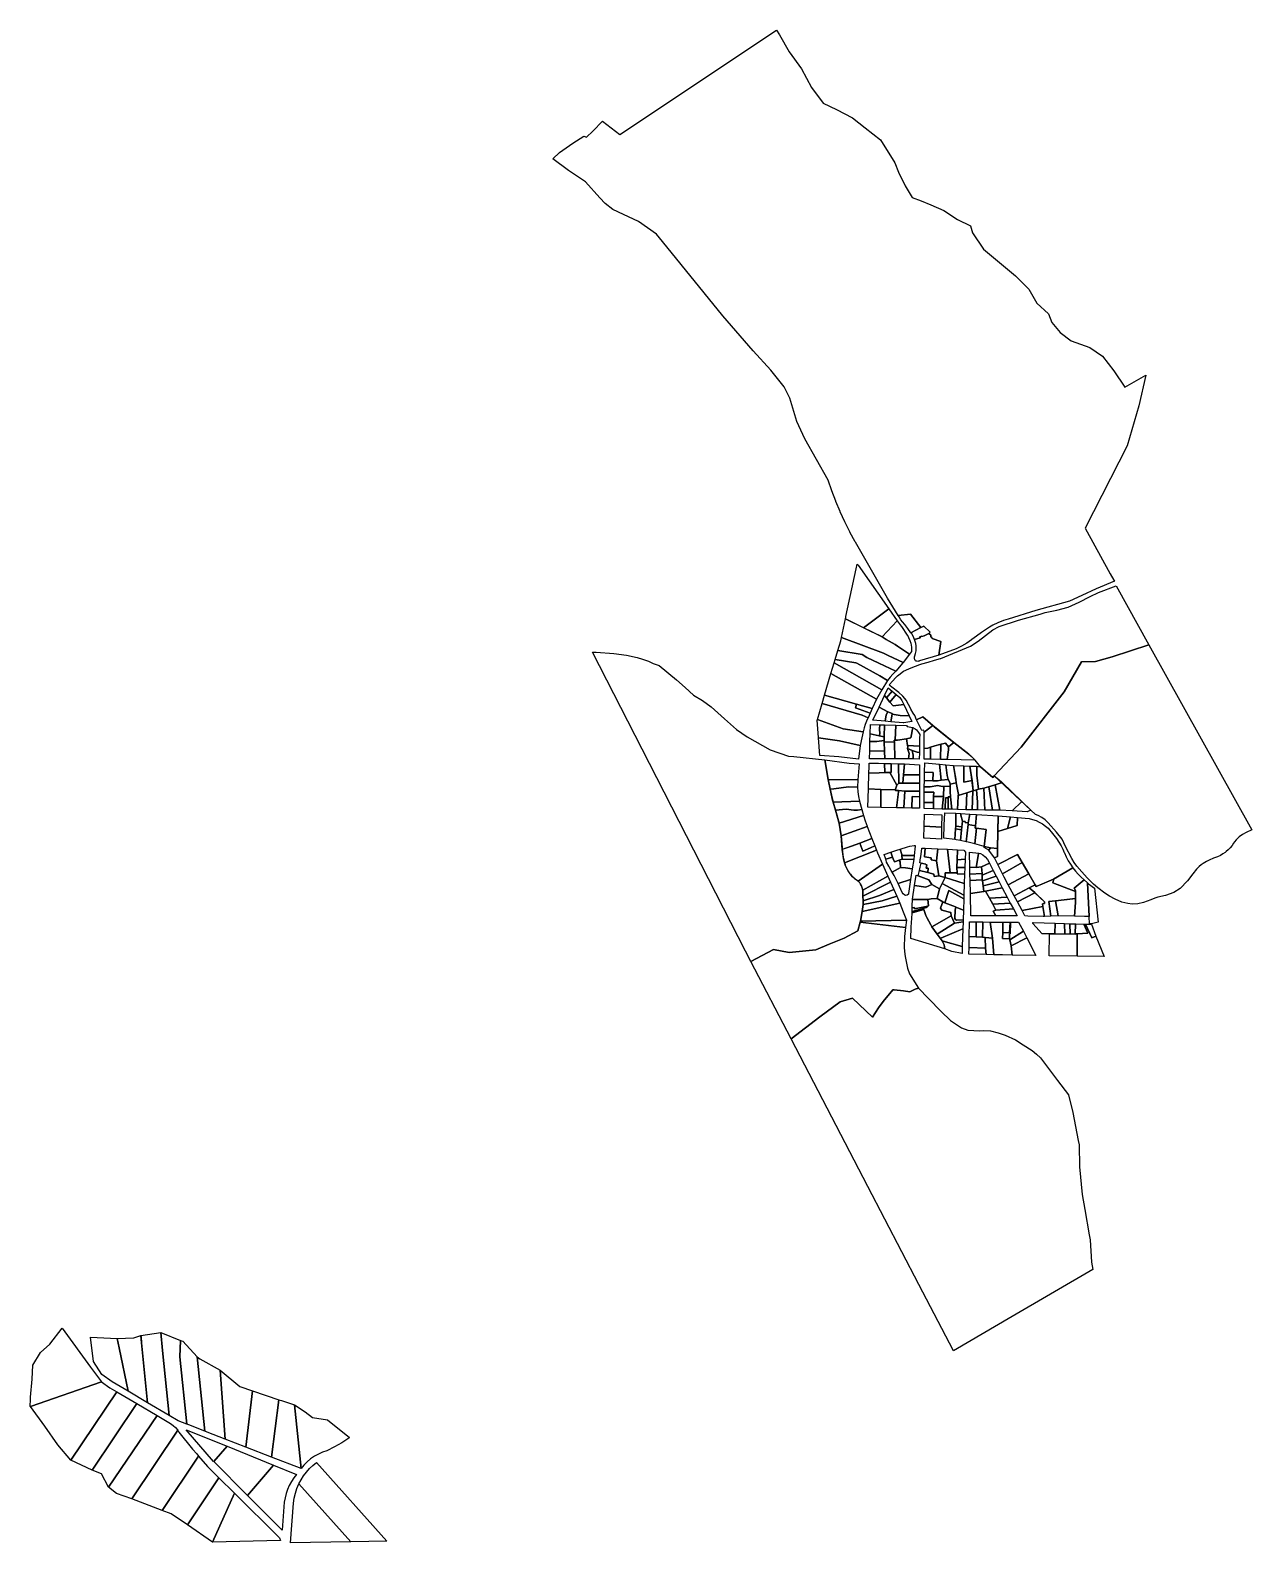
# Model space of a CAD drawing. Header units: millimetres. Extents: x 522658 to 553925, y 7796479 to 7820139.
# Drawn here: x 522658 to 524864, y 7806942 to 7809674 of the extents above; entities that cross this region are included whole.
import ezdxf

# ---------------------------------------------------------------- set-up
doc = ezdxf.new("R2010")
doc.units = ezdxf.units.MM
doc.layers.add('ZONA RESIDENCIAL 2 (ZR_2)', color=2, linetype='Continuous')

msp = doc.modelspace()

# ---------------------------------------------------------------- linework, layer by layer
at = {"layer": 'ZONA RESIDENCIAL 2 (ZR_2)'}
for points in [[(524165.9, 7809497.7), (524193.7, 7809476.2), (524219.1, 7809434.2), (524226.3, 7809417.5), (524238.2, 7809392.9), (524250.9, 7809371.5), (524266.7, 7809365.9), (524284.2, 7809358.8), (524308, 7809348.4), (524332.6, 7809331.8), (524356, 7809320.7), (524359.6, 7809308), (524379.5, 7809278.6), (524437, 7809230.2), (524461.2, 7809206.4), (524475.5, 7809181), (524496.9, 7809161.5), (524502.9, 7809146), (524517.6, 7809127.8), (524537.8, 7809112.7), (524571.5, 7809100.8), (524594.6, 7809085.3), (524614.8, 7809058.7), (524634.6, 7809029.3), (524672.3, 7809050.8), (524660, 7808995.6), (524638.6, 7808923.4), (524562.9, 7808774.6), (524608.4, 7808692.3), (524614.8, 7808680.7), (524615.9, 7808678.7), (524582.7, 7808665.2), (524556.8, 7808652.6), (524534.6, 7808642.8), (524474.2, 7808625.7), (524424, 7808610.2), (524415.7, 7808607.6), (524405.3, 7808603.3), (524396.6, 7808599), (524390.4, 7808595.6), (524375.6, 7808586), (524367.1, 7808579.3), (524367.1, 7808579.3), (524358.5, 7808573.1), (524358.1, 7808572.8), (524349.2, 7808567), (524349.1, 7808567), (524339.8, 7808561.6), (524330.2, 7808556.6), (524299, 7808544.8), (524298.8, 7808544.8), (524302.6, 7808569.7), (524286.9, 7808575.5), (524286.2, 7808577.1), (524284.5, 7808578.2), (524284.1, 7808581.3), (524280.8, 7808584.1), (524283.3, 7808586.8), (524271.7, 7808597.5), (524266.6, 7808594.9), (524247.9, 7808619.4), (524225.3, 7808617), (524206.3, 7808648.1), (524158, 7808732.2), (524148.1, 7808749.2), (524147.8, 7808749.8), (524138.2, 7808767.5), (524138.1, 7808767.7), (524129.1, 7808785.7), (524129, 7808785.9), (524120.7, 7808804.1), (524120.5, 7808804.4), (524112.8, 7808822.8), (524112.7, 7808823.2), (524105.6, 7808841.8), (524105.5, 7808842.1), (524098.9, 7808861.2), (524057.2, 7808936), (524042.6, 7808967.4), (524029.6, 7809009.2), (524019.5, 7809029.5), (523995.5, 7809059.7), (523963.7, 7809094.9), (523909, 7809158.1), (523800, 7809292.5), (523788.8, 7809305.5), (523756.8, 7809328.5), (523729.8, 7809341.2), (523710.2, 7809350.2), (523696.2, 7809361.1), (523687, 7809371), (523660.8, 7809399.8), (523630.1, 7809420.6), (523602, 7809441.8), (523614.2, 7809453.3), (523638, 7809470.2), (523657.9, 7809482.5), (523662.8, 7809480.5), (523674.4, 7809491.4), (523691.6, 7809509.9), (523723, 7809485.8), (524005.6, 7809673.9), (524011.2, 7809665.9), (524028.6, 7809635), (524050.8, 7809604), (524069.1, 7809570.7), (524089.7, 7809542.1), (524114.3, 7809531), (524142.9, 7809515.9), (524165.9, 7809497.7)], [(524208.6, 7808628.6), (524163.1, 7808594.5), (524130.2, 7808610.5), (524130.9, 7808614), (524131.1, 7808615.1), (524149.6, 7808700.8), (524151.5, 7808709.5), (524152.9, 7808707.5), (524208.6, 7808628.6)], [(524524.9, 7808479), (524447.2, 7808378.8), (524398.7, 7808327.4), (524396.5, 7808324.4), (524374.1, 7808343.6), (524364.2, 7808355.5), (524353, 7808366), (524326, 7808387.4), (524287.9, 7808417.8), (524269.9, 7808433.7), (524258.3, 7808428.3), (524255.2, 7808435.9), (524252.7, 7808440.4), (524248.5, 7808447.8), (524246.9, 7808450.8), (524241.2, 7808461.4), (524240.2, 7808463.1), (524233.8, 7808470.9), (524233.1, 7808471.8), (524226.6, 7808477.6), (524214, 7808487.4), (524210.8, 7808489.8), (524209.4, 7808491.7), (524216, 7808499), (524220.8, 7808504.1), (524224.4, 7808507.5), (524226.9, 7808509.7), (524234.9, 7808515.9), (524244.7, 7808520.5), (524246.1, 7808521.1), (524256.7, 7808525.2), (524264.3, 7808528.2), (524268, 7808529.2), (524279.6, 7808532.5), (524291.1, 7808535.8), (524301.7, 7808538.8), (524302.6, 7808539.2), (524356.1, 7808561.1), (524369.9, 7808570.3), (524396.2, 7808591), (524407.8, 7808597), (524442.4, 7808608.3), (524482, 7808619.4), (524490.6, 7808622), (524511.9, 7808626.4), (524532.4, 7808631.6), (524552.1, 7808640.6), (524572.1, 7808651.3), (524586.8, 7808658.4), (524618.7, 7808670.5), (524678.1, 7808563.7), (524611.5, 7808542.2), (524581.4, 7808533.9), (524556.3, 7808533), (524524.9, 7808479)], [(524196.7, 7808578.1), (524203.9, 7808573.7), (524219.8, 7808564.2), (524224.5, 7808561.4), (524246, 7808547.2), (524234.3, 7808531.7), (524207.4, 7808544.3), (524199.2, 7808548.5), (524122.9, 7808577.1), (524130.2, 7808610.5), (524196.7, 7808578.1)], [(524163.1, 7808594.5), (524208.6, 7808628.6), (524223.7, 7808607.2), (524196.7, 7808578.1), (524163.1, 7808594.5)], [(524246, 7808547.2), (524224.5, 7808561.4), (524219.8, 7808564.2), (524203.9, 7808573.7), (524196.7, 7808578.1), (524223.7, 7808607.2), (524230.8, 7808597.3), (524231.2, 7808596.8), (524241.7, 7808581.1), (524243.3, 7808578.7), (524244.2, 7808576.8), (524246.5, 7808571.8), (524248, 7808566.6), (524249.3, 7808559.5), (524249.5, 7808554.2), (524249.6, 7808552), (524246, 7808547.2)], [(524266.6, 7808594.9), (524248.5, 7808585.3), (524242.9, 7808593), (524237.7, 7808600.2), (524233.5, 7808605.2), (524230.2, 7808609.1), (524227, 7808614.3), (524225.3, 7808617), (524247.9, 7808619.4), (524266.6, 7808594.9)], [(524234.1, 7808531.3), (524220.9, 7808516), (524190.6, 7808530.5), (524168.7, 7808541.1), (524160.7, 7808546.2), (524116.5, 7808553.7), (524121.7, 7808571.2), (524122.9, 7808577.1), (524199.2, 7808548.5), (524207.4, 7808544.3), (524234.3, 7808531.7), (524234.1, 7808531.3)], [(524280.8, 7808584.1), (524272.1, 7808580), (524268.2, 7808578.7), (524267.9, 7808579.5), (524264.8, 7808578.5), (524265.4, 7808576.7), (524255, 7808573.2), (524253.9, 7808576.5), (524250.4, 7808582.8), (524248.5, 7808585.3), (524266.6, 7808594.9), (524271.7, 7808597.5), (524283.3, 7808586.8), (524280.8, 7808584.1)], [(524255, 7808573.2), (524265.4, 7808576.7), (524264.8, 7808578.5), (524267.9, 7808579.5), (524268.2, 7808578.7), (524272.1, 7808580), (524280.8, 7808584.1), (524284.1, 7808581.3), (524284.5, 7808578.2), (524286.2, 7808577.1), (524286.9, 7808575.5), (524302.6, 7808569.7), (524298.8, 7808544.8), (524264.2, 7808535.1), (524263.1, 7808534.5), (524261.9, 7808534.1), (524260.7, 7808533.9), (524259.4, 7808534), (524258.2, 7808534.2), (524257, 7808534.7), (524255.9, 7808535.3), (524255.2, 7808537), (524254.8, 7808538.7), (524254.8, 7808540.5), (524255, 7808542.3), (524255.6, 7808544.1), (524257, 7808548.3), (524257.8, 7808552.8), (524258.2, 7808557.2), (524258, 7808561.7), (524257.4, 7808566.2), (524255, 7808573.2)], [(524157, 7808063), (524152.5, 7808047.3), (524128.2, 7808034.2), (524101.1, 7808023), (524077, 7808012.8), (524028.7, 7808008.2), (524000.1, 7808013.5), (523959.4, 7807992), (523950, 7808010.2), (523763, 7808375.1), (523673.8, 7808550.4), (523680, 7808550.7), (523711.8, 7808548.2), (523734.9, 7808545.1), (523754, 7808540.9), (523763.9, 7808537.6), (523774.5, 7808534), (523782.9, 7808530), (523793.9, 7808526.4), (523825, 7808500.4), (523840.6, 7808486.9), (523856.1, 7808472.9), (523872, 7808463.1), (523887.7, 7808451.6), (523911.7, 7808430.3), (523933.7, 7808410.8), (523952.8, 7808397.4), (523994.5, 7808374.3), (524027.3, 7808362.8), (524036.8, 7808362.3), (524092.8, 7808356), (524099.3, 7808320.8), (524102.6, 7808303.1), (524105, 7808292.5), (524107.8, 7808279.8), (524112, 7808265.1), (524118.6, 7808241.4), (524122.6, 7808218.9), (524124.2, 7808197.7), (524124.4, 7808194.3), (524124.7, 7808190.9), (524124.9, 7808188.8), (524125.3, 7808186.3), (524125.7, 7808183.4), (524126, 7808181.7), (524126.3, 7808179.9), (524126.7, 7808177.9), (524127.2, 7808176), (524127.5, 7808174.7), (524127.8, 7808173.5), (524128.2, 7808171.7), (524128.5, 7808170.6), (524128.8, 7808169.8), (524129.6, 7808167.2), (524130, 7808165.8), (524130.4, 7808164.6), (524131.5, 7808162.1), (524132.5, 7808159.8), (524133.1, 7808158.7), (524133.9, 7808157.2), (524135.1, 7808155.2), (524136, 7808153.8), (524137.2, 7808152.1), (524138.2, 7808150.7), (524139.1, 7808149.5), (524140.6, 7808147.7), (524141.4, 7808146.8), (524142.4, 7808145.7), (524143.7, 7808144.4), (524144.5, 7808143.6), (524145.7, 7808142.4), (524146.8, 7808141.5), (524148.1, 7808140.4), (524149.5, 7808139.3), (524150.8, 7808138.4), (524151.9, 7808137.6), (524153.3, 7808136.7), (524153.9, 7808136.3), (524154.6, 7808135.5), (524155.5, 7808134.5), (524156.3, 7808133.4), (524157.3, 7808132.1), (524157.9, 7808131.1), (524158.8, 7808129.5), (524159.5, 7808127.9), (524160, 7808126.5), (524160.7, 7808124.4), (524161.1, 7808122.6), (524161.4, 7808120.8), (524161.8, 7808109.6), (524162.1, 7808101.1), (524162.3, 7808094.7), (524160.3, 7808082.1), (524157.5, 7808064.9), (524157, 7808063)], [(524220.9, 7808516), (524215.6, 7808510.7), (524210.7, 7808505.1), (524206, 7808499.3), (524192.4, 7808507.5), (524151, 7808530.9), (524149.2, 7808531.5), (524111.6, 7808537.1), (524111.6, 7808537.2), (524116.5, 7808553.7), (524160.7, 7808546.2), (524168.7, 7808541.1), (524190.6, 7808530.5), (524220.9, 7808516)], [(524398.7, 7808327.4), (524447.2, 7808378.8), (524524.9, 7808479), (524556.3, 7808533), (524581.4, 7808533.9), (524611.5, 7808542.2), (524678.1, 7808563.7), (524863.8, 7808229.7), (524853.8, 7808225), (524847.1, 7808221.2), (524841.2, 7808217.1), (524835.6, 7808211.6), (524832.9, 7808208.2), (524830.9, 7808205.3), (524828.7, 7808201.3), (524825.1, 7808197.1), (524821.3, 7808193.4), (524817.8, 7808190.5), (524815.8, 7808188.9), (524811.7, 7808186), (524807.4, 7808183.5), (524802.2, 7808181.1), (524795, 7808178.2), (524786.8, 7808174.6), (524781.9, 7808172.3), (524775.9, 7808168.7), (524772.6, 7808166.3), (524768.7, 7808163.3), (524764.2, 7808158.8), (524757.3, 7808150.3), (524747.6, 7808137.2), (524734.6, 7808123.6), (524722.9, 7808116.5), (524708.1, 7808111.1), (524694.3, 7808107.9), (524688.6, 7808106.2), (524681.4, 7808103.2), (524668.6, 7808098.3), (524658.3, 7808096), (524648.1, 7808095.5), (524639.9, 7808096.6), (524629, 7808099.2), (524616.9, 7808104.1), (524606.9, 7808109.6), (524598.7, 7808115), (524585.8, 7808125), (524578.2, 7808131.5), (524566.7, 7808142.7), (524556.8, 7808153.8), (524548, 7808164.1), (524543.2, 7808170.8), (524538.7, 7808178), (524527.8, 7808199.3), (524521.4, 7808212.5), (524511.5, 7808225.2), (524496.1, 7808242.4), (524490.9, 7808247.5), (524484.9, 7808251.8), (524478.2, 7808255.2), (524473.3, 7808257.1), (524465.1, 7808265), (524398.7, 7808327.4)], [(524159.8, 7808503.2), (524196.1, 7808482.2), (524188.6, 7808470), (524186.5, 7808465.4), (524104.1, 7808511.7), (524109.9, 7808531.2), (524159.8, 7808503.2)], [(524206, 7808499.3), (524196.1, 7808482.2), (524159.8, 7808503.2), (524109.9, 7808531.2), (524111.6, 7808537.1), (524149.2, 7808531.5), (524151, 7808530.9), (524192.4, 7808507.5), (524206, 7808499.3)], [(524178.7, 7808448.5), (524150.3, 7808456.5), (524092.6, 7808472.9), (524104.1, 7808511.7), (524186.5, 7808465.4), (524178.7, 7808448.5)], [(524171.2, 7808432.1), (524160.7, 7808436.9), (524088.2, 7808457.8), (524092.6, 7808472.9), (524150.3, 7808456.5), (524148.2, 7808450.2), (524175, 7808440.4), (524171.2, 7808432.1)], [(524245, 7808435.8), (524229.2, 7808436.4), (524214.3, 7808438.8), (524214.5, 7808439.8), (524207, 7808442.8), (524190.9, 7808451.4), (524201, 7808472.5), (524204.5, 7808468.2), (524210.6, 7808460.5), (524216.4, 7808453.3), (524235.5, 7808456.2), (524245, 7808435.8)], [(524214.8, 7808480), (524204.5, 7808468.2), (524201, 7808472.5), (524207.4, 7808486.2), (524214.8, 7808480)], [(524204.5, 7808468.2), (524214.8, 7808480), (524221.7, 7808474.2), (524210.6, 7808460.5), (524204.5, 7808468.2)], [(524210.6, 7808460.5), (524221.7, 7808474.2), (524228.2, 7808468.7), (524232.2, 7808463.2), (524235.5, 7808456.2), (524216.4, 7808453.3), (524210.6, 7808460.5)], [(524162.3, 7808406.5), (524126.3, 7808412.3), (524079.7, 7808428.9), (524088.2, 7808457.8), (524160.7, 7808436.9), (524171.2, 7808432.1), (524170.9, 7808431.5), (524168.1, 7808425.7), (524165.9, 7808419.7), (524164.2, 7808413.6), (524162.3, 7808406.5)], [(524175, 7808440.4), (524148.2, 7808450.2), (524150.3, 7808456.5), (524178.7, 7808448.5), (524175, 7808440.4)], [(524207, 7808442.8), (524203.6, 7808437.4), (524201.8, 7808425.6), (524179.5, 7808427.4), (524190.9, 7808451.4), (524207, 7808442.8)], [(524214.3, 7808438.8), (524212.3, 7808424.8), (524201.8, 7808425.6), (524203.6, 7808437.4), (524207, 7808442.8), (524214.5, 7808439.8), (524214.3, 7808438.8)], [(524156.5, 7808381.9), (524119.5, 7808390.3), (524081.6, 7808395.9), (524081.6, 7808396.1), (524081.6, 7808396.3), (524079.3, 7808427.8), (524079.7, 7808428.9), (524126.3, 7808412.3), (524162.3, 7808406.5), (524159.7, 7808395.8), (524156.5, 7808381.9)], [(524192.2, 7808419.4), (524191.8, 7808412), (524192.1, 7808403.3), (524191.4, 7808399.3), (524174.9, 7808402.9), (524175.4, 7808419.9), (524192.2, 7808419.4)], [(524191.4, 7808399.3), (524192.1, 7808403.3), (524191.8, 7808412), (524192.2, 7808419.4), (524200.8, 7808419.1), (524200.4, 7808397.4), (524191.4, 7808399.3)], [(524218.5, 7808388.1), (524200.4, 7808388.4), (524200.3, 7808390.9), (524200.3, 7808391), (524200.4, 7808397.4), (524200.8, 7808419.1), (524221.1, 7808418.5), (524219.7, 7808391.4), (524218.4, 7808391.3), (524218.5, 7808388.1)], [(524212.3, 7808424.8), (524214.3, 7808438.8), (524229.2, 7808436.4), (524245, 7808435.8), (524249.8, 7808425.5), (524235.6, 7808423), (524235.1, 7808423.1), (524234.6, 7808423.1), (524212.3, 7808424.8)], [(524251.8, 7808414.5), (524248.5, 7808395.6), (524240.6, 7808394.2), (524224.2, 7808391.7), (524219.7, 7808391.4), (524221.1, 7808418.5), (524240.5, 7808418), (524241.6, 7808416.5), (524251.8, 7808414.5)], [(524264.2, 7808395), (524263.9, 7808380.9), (524242.4, 7808381.8), (524240.6, 7808394.2), (524248.5, 7808395.6), (524251.8, 7808414.5), (524255.8, 7808412.2), (524258.3, 7808410.3), (524262.4, 7808405.5), (524264.3, 7808402), (524264.2, 7808395)], [(524287.9, 7808417.8), (524272.5, 7808406.3), (524272.5, 7808407.4), (524271.7, 7808409.8), (524268.3, 7808409), (524258.3, 7808428.3), (524269.9, 7808433.7), (524287.9, 7808417.8)], [(524326, 7808387.4), (524316.5, 7808379.8), (524311.1, 7808386), (524300.7, 7808383.8), (524291.4, 7808381.2), (524283.8, 7808378.7), (524279, 7808377.2), (524272.3, 7808376.5), (524272.5, 7808406.3), (524287.9, 7808417.8), (524290.2, 7808415.8), (524326, 7808387.4)], [(524156.5, 7808381.9), (524153.8, 7808357.5), (524118.5, 7808361.5), (524083.9, 7808363.7), (524081.6, 7808395.9), (524119.5, 7808390.3), (524156.5, 7808381.9)], [(524200.4, 7808388.4), (524200.9, 7808371.9), (524174, 7808372.5), (524174.5, 7808389), (524186.9, 7808389.2), (524200.3, 7808390.9), (524200.4, 7808388.4)], [(524191.4, 7808399.3), (524200.4, 7808397.4), (524200.3, 7808391), (524200.3, 7808390.9), (524186.9, 7808389.2), (524174.5, 7808389), (524174.9, 7808402.9), (524191.4, 7808399.3)], [(524218.5, 7808388.1), (524219.2, 7808357.7), (524201.5, 7808357.8), (524201.3, 7808357.8), (524200.9, 7808371.9), (524200.4, 7808388.4), (524218.5, 7808388.1)], [(524244.3, 7808357.6), (524219.2, 7808357.7), (524218.5, 7808388.1), (524218.4, 7808391.3), (524219.7, 7808391.4), (524224.2, 7808391.7), (524240.6, 7808394.2), (524242.4, 7808381.8), (524242.9, 7808379.3), (524242.2, 7808376.8), (524245.3, 7808367.7), (524244.3, 7808357.6)], [(524302.1, 7808356.9), (524302.6, 7808384.2), (524311.1, 7808386), (524316.5, 7808379.8), (524316, 7808374.3), (524313.6, 7808356.6), (524302.1, 7808356.9)], [(524316.5, 7808379.8), (524326, 7808387.4), (524356.1, 7808363.6), (524364.2, 7808355.5), (524313.6, 7808356.6), (524316, 7808374.3), (524316.5, 7808379.8)], [(524200.9, 7808371.9), (524201.3, 7808357.8), (524173.6, 7808357.6), (524174, 7808372.5), (524200.9, 7808371.9)], [(524263.7, 7808369.5), (524259.5, 7808369.6), (524250.7, 7808373.2), (524242.2, 7808376.6), (524242.2, 7808376.8), (524242.9, 7808379.3), (524242.4, 7808381.8), (524263.9, 7808380.9), (524263.7, 7808369.5)], [(524250.7, 7808373.2), (524252.5, 7808364.7), (524252.6, 7808357.6), (524244.3, 7808357.6), (524245.3, 7808367.7), (524242.2, 7808376.6), (524250.7, 7808373.2)], [(524252.6, 7808357.6), (524252.5, 7808364.7), (524250.7, 7808373.2), (524259.5, 7808369.6), (524263.7, 7808369.5), (524263.5, 7808357.5), (524252.6, 7808357.6)], [(524283.9, 7808357.3), (524272.2, 7808357.5), (524272.3, 7808376.5), (524279, 7808377.2), (524283.8, 7808378.7), (524283.9, 7808357.3)], [(524302.1, 7808356.9), (524283.9, 7808357.3), (524283.8, 7808378.7), (524291.4, 7808381.2), (524300.7, 7808383.8), (524302.6, 7808384.2), (524302.1, 7808356.9)], [(524092.8, 7808356), (524136.8, 7808350.2), (524154.8, 7808349.1), (524152.7, 7808320.2), (524099.3, 7808320.8), (524092.8, 7808356)], [(524220.2, 7808301.2), (524220, 7808301.7), (524194.1, 7808302.6), (524171.7, 7808303.4), (524172.7, 7808331.9), (524191.2, 7808332.7), (524201.6, 7808333), (524210.4, 7808333.2), (524223, 7808310.5), (524220.2, 7808301.2)], [(524191.2, 7808332.7), (524172.7, 7808331.9), (524173.1, 7808343.6), (524173.3, 7808350.1), (524190.2, 7808349.8), (524200.6, 7808349.7), (524201.6, 7808333), (524191.2, 7808332.7)], [(524212.6, 7808349.3), (524212.6, 7808333.3), (524210.4, 7808333.2), (524201.6, 7808333), (524200.6, 7808349.7), (524212.6, 7808349.3)], [(524225.8, 7808348.8), (524226.5, 7808313.8), (524223, 7808310.5), (524210.4, 7808333.2), (524212.6, 7808333.3), (524212.6, 7808349.3), (524225.5, 7808348.8), (524225.8, 7808348.8)], [(524236.6, 7808348.7), (524235, 7808329.2), (524233.7, 7808313.8), (524226.5, 7808313.8), (524225.8, 7808348.8), (524236.6, 7808348.7)], [(524263.7, 7808329.1), (524248, 7808328.7), (524246.2, 7808328.7), (524235, 7808329.2), (524236.6, 7808348.7), (524236.7, 7808348.7), (524263.7, 7808347.3), (524263.7, 7808329.1)], [(524288.3, 7808333.3), (524288.1, 7808318.4), (524272.8, 7808319), (524273, 7808333.5), (524288.3, 7808333.3)], [(524288.3, 7808333.3), (524273, 7808333.5), (524273.3, 7808350.6), (524300.1, 7808348), (524302.8, 7808319.1), (524296.7, 7808318.1), (524288.1, 7808318.4), (524288.3, 7808333.3)], [(524302.8, 7808319.1), (524300.1, 7808348), (524311.2, 7808347), (524313.7, 7808327.7), (524315.9, 7808320.4), (524302.8, 7808319.1)], [(524330.4, 7808314.4), (524319, 7808312.2), (524318.9, 7808315.2), (524315.9, 7808320.4), (524313.7, 7808327.7), (524311.2, 7808347), (524325.4, 7808345.6), (524328.3, 7808327.8), (524328.7, 7808325.5), (524330.4, 7808314.4)], [(524344.1, 7808345.2), (524343.7, 7808315.9), (524358.8, 7808318.5), (524361.1, 7808300.6), (524361.2, 7808300.2), (524360.2, 7808299.9), (524349.1, 7808296.4), (524333.8, 7808291.7), (524334.2, 7808293.2), (524331.3, 7808308.5), (524328.3, 7808327.8), (524325.4, 7808345.6), (524325.5, 7808345.6), (524344.1, 7808345.2)], [(524358.8, 7808318.5), (524343.7, 7808315.9), (524344.1, 7808345.2), (524355, 7808344.9), (524357.5, 7808329), (524358.8, 7808318.5)], [(524366.6, 7808301.9), (524361.2, 7808300.2), (524361.1, 7808300.6), (524357.5, 7808329), (524355, 7808344.9), (524366.9, 7808344.7), (524367.5, 7808342.3), (524367.4, 7808328.6), (524370.5, 7808302.8), (524366.6, 7808301.9)], [(524374.1, 7808343.6), (524396.5, 7808324.4), (524398.7, 7808327.4), (524406.9, 7808320.8), (524412.9, 7808315), (524400.3, 7808310.9), (524388.3, 7808307.1), (524380, 7808305.1), (524370.5, 7808302.8), (524367.4, 7808328.6), (524367.5, 7808342.3), (524366.9, 7808344.7), (524374.1, 7808343.6)], [(524099.3, 7808320.8), (524152.7, 7808320.2), (524151.7, 7808306.5), (524136, 7808307.2), (524109.2, 7808303.9), (524102.6, 7808303.1), (524099.3, 7808320.8)], [(524107.5, 7808280.9), (524107.5, 7808280.9), (524102.6, 7808303.1), (524109.2, 7808303.9), (524136, 7808307.2), (524151.7, 7808306.5), (524152.7, 7808298.1), (524154, 7808289.8), (524155.7, 7808281.5), (524107.8, 7808279.8), (524107.6, 7808280.7), (524107.5, 7808280.9)], [(524194.1, 7808302.6), (524194.1, 7808270.2), (524170.5, 7808270.8), (524171.7, 7808303.4), (524194.1, 7808302.6)], [(524225.9, 7808300.5), (524220.3, 7808300.4), (524220.2, 7808301.2), (524223, 7808310.5), (524226.5, 7808313.8), (524233.7, 7808313.8), (524263.7, 7808314.1), (524263.7, 7808299.3), (524237.6, 7808299.6), (524225.9, 7808300.5)], [(524263.7, 7808329.1), (524263.7, 7808314.1), (524233.7, 7808313.8), (524235, 7808329.2), (524246.2, 7808328.7), (524248, 7808328.7), (524263.7, 7808329.1)], [(524296.8, 7808309.4), (524304.6, 7808308.1), (524308.1, 7808308.2), (524307.3, 7808290), (524289.4, 7808289.6), (524289.5, 7808297.4), (524272.4, 7808297.7), (524272.6, 7808306.8), (524272.6, 7808307.1), (524283.4, 7808307.4), (524296.8, 7808309.4)], [(524288.1, 7808318.4), (524296.7, 7808318.1), (524302.8, 7808319.1), (524315.9, 7808320.4), (524318.9, 7808315.2), (524319, 7808308.7), (524304.6, 7808308.1), (524296.8, 7808309.4), (524283.4, 7808307.4), (524272.6, 7808307.1), (524272.8, 7808319), (524288.1, 7808318.4)], [(524307.3, 7808290), (524308.1, 7808308.2), (524319, 7808308.7), (524319, 7808308.3), (524319.1, 7808306.3), (524319.3, 7808298.8), (524320.1, 7808289.2), (524315.8, 7808289), (524315.8, 7808287.5), (524310.7, 7808287.4), (524310, 7808267), (524304.9, 7808267.2), (524307.3, 7808290)], [(524334.2, 7808293.2), (524333.5, 7808290.4), (524332.8, 7808266.4), (524322.2, 7808266.7), (524320.1, 7808289.3), (524319.3, 7808298.8), (524319, 7808312.2), (524330.4, 7808314.4), (524331.3, 7808308.5), (524334.2, 7808293.2)], [(524381.7, 7808265.2), (524368.4, 7808265.5), (524368.7, 7808279.7), (524366.6, 7808301.9), (524370.5, 7808302.8), (524379.8, 7808305), (524381.7, 7808265.2)], [(524396, 7808264.9), (524381.7, 7808265.2), (524379.8, 7808305), (524380, 7808305.1), (524388.3, 7808307.1), (524388.8, 7808307.2), (524396, 7808264.9)], [(524396, 7808264.9), (524388.8, 7808307.2), (524400.3, 7808310.9), (524409.2, 7808265.4), (524396.4, 7808264.9), (524396, 7808264.9)], [(524448.8, 7808280.6), (524431.2, 7808264), (524409.2, 7808265.4), (524400.3, 7808310.9), (524412.9, 7808315), (524448.8, 7808280.6)], [(524112, 7808265.1), (524107.8, 7808279.8), (524155.7, 7808281.5), (524159.7, 7808266.1), (524151.8, 7808265.4), (524145.2, 7808265.4), (524131.6, 7808267), (524112, 7808265.1)], [(524220.2, 7808301.2), (524220.3, 7808300.4), (524225.9, 7808300.5), (524225.8, 7808298.3), (524222.3, 7808269.5), (524194.1, 7808270.2), (524194.1, 7808302.6), (524220, 7808301.7), (524220.2, 7808301.2)], [(524237.6, 7808299.6), (524235.9, 7808269.2), (524222.3, 7808269.5), (524225.8, 7808298.3), (524225.9, 7808300.5), (524237.6, 7808299.6)], [(524263.7, 7808289.3), (524250.5, 7808289.8), (524249.8, 7808268.8), (524235.9, 7808269.2), (524237.6, 7808299.6), (524263.7, 7808299.3), (524263.7, 7808289.3)], [(524263.7, 7808289.3), (524263.7, 7808268.5), (524249.8, 7808268.8), (524250.5, 7808289.8), (524263.7, 7808289.3)], [(524289.2, 7808279), (524272.3, 7808279.2), (524272.4, 7808297.7), (524289.5, 7808297.4), (524289.4, 7808289.6), (524289.2, 7808279)], [(524289, 7808267.8), (524272.3, 7808268.3), (524272.3, 7808279.2), (524289.2, 7808279), (524289, 7808267.8)], [(524304.9, 7808267.2), (524289, 7808267.8), (524289.2, 7808279), (524289.4, 7808289.6), (524307.3, 7808290), (524304.9, 7808267.2)], [(524315.4, 7808266.8), (524310, 7808267), (524310.7, 7808287.4), (524315.8, 7808287.5), (524315.4, 7808266.8)], [(524315.4, 7808266.8), (524315.8, 7808287.5), (524315.8, 7808289), (524320.1, 7808289.2), (524322.2, 7808266.7), (524315.4, 7808266.8)], [(524333.8, 7808291.7), (524349.1, 7808296.4), (524347.9, 7808266), (524347.8, 7808266), (524332.8, 7808266.4), (524333.5, 7808290.4), (524333.7, 7808291.5), (524333.8, 7808291.7)], [(524349.1, 7808296.4), (524360.2, 7808299.9), (524358.9, 7808265.7), (524347.9, 7808266), (524349.1, 7808296.4)], [(524360.2, 7808299.9), (524366.6, 7808301.9), (524368.7, 7808279.7), (524368.4, 7808265.5), (524358.9, 7808265.7), (524360.2, 7808299.9)], [(524431.2, 7808264), (524448.8, 7808280.6), (524449.1, 7808280.3), (524465.1, 7808265), (524458.5, 7808262.3), (524431.2, 7808264)], [(524112, 7808265.1), (524131.6, 7808267), (524145.2, 7808265.4), (524151.8, 7808265.4), (524159.7, 7808266.1), (524162.8, 7808255.6), (524118.6, 7808241.4), (524118.3, 7808242.9), (524118.2, 7808243.2), (524112, 7808265.1)], [(524118.6, 7808241.4), (524162.8, 7808255.6), (524166.1, 7808245.8), (524169.6, 7808236.2), (524169.7, 7808235.9), (524122.6, 7808218.9), (524118.6, 7808241.4)], [(524304.1, 7808256.5), (524303.7, 7808234.7), (524272.3, 7808236.2), (524273, 7808257.9), (524304.1, 7808256.5)], [(524308.7, 7808237.8), (524309.6, 7808260.1), (524329.3, 7808259.5), (524329.3, 7808236), (524329, 7808231.7), (524327.5, 7808212), (524307.8, 7808214.5), (524308.7, 7808237.8)], [(524340.6, 7808235.2), (524329.3, 7808236), (524329.3, 7808259.5), (524338.4, 7808259.3), (524338.3, 7808256.3), (524341.7, 7808245.5), (524340.6, 7808235.2)], [(524354.5, 7808258.2), (524352, 7808242.1), (524346.3, 7808242.7), (524346.5, 7808244.4), (524341.7, 7808245.5), (524338.3, 7808256.3), (524338.4, 7808259.3), (524354.5, 7808258.2)], [(524351.8, 7808239), (524352, 7808242.1), (524354.5, 7808258.2), (524367.1, 7808257.5), (524365, 7808237), (524351.8, 7808239)], [(524365, 7808237), (524367.1, 7808257.5), (524406, 7808254.6), (524405, 7808195.6), (524392, 7808197.3), (524380.9, 7808199.7), (524384.4, 7808230.2), (524366.9, 7808232.5), (524364.6, 7808232.8), (524365, 7808237)], [(524525.7, 7808187.9), (524528.9, 7808180.8), (524532.4, 7808173.9), (524536.4, 7808167.3), (524540.8, 7808160.9), (524505.8, 7808140.4), (524476.1, 7808127.7), (524474.5, 7808127), (524472.6, 7808130.2), (524461.2, 7808150), (524449.4, 7808170.4), (524440.8, 7808185.2), (524405.4, 7808167), (524399.3, 7808179.1), (524404.8, 7808181.6), (524405, 7808195.6), (524405.5, 7808226.5), (524422.5, 7808231.9), (524440.3, 7808237.6), (524441, 7808251.9), (524461.9, 7808250.2), (524468.2, 7808248.5), (524474.3, 7808246.3), (524480.2, 7808243.5), (524485.9, 7808240.3), (524491.2, 7808236.5), (524496.2, 7808232.4), (524503.8, 7808223.2), (524511, 7808213.7), (524515.5, 7808207.2), (524519.7, 7808200.6), (524522.8, 7808194.7), (524525.4, 7808188.7), (524525.7, 7808187.9)], [(524422.5, 7808231.9), (524405.5, 7808226.5), (524406, 7808254.6), (524428, 7808252.8), (524422.5, 7808231.9)], [(524441, 7808251.9), (524440.3, 7808237.6), (524422.5, 7808231.9), (524428, 7808252.8), (524441, 7808251.9)], [(524122.6, 7808218.9), (524169.7, 7808235.9), (524178, 7808213.7), (524156.1, 7808205.7), (524124.4, 7808194.3), (524122.6, 7808218.9)], [(524303.7, 7808234.7), (524303.4, 7808212.7), (524272.7, 7808214.4), (524272.6, 7808214.4), (524272.1, 7808214.5), (524271.5, 7808214.7), (524272.3, 7808236.2), (524303.7, 7808234.7)], [(524340, 7808229.5), (524338, 7808210.3), (524330, 7808211.7), (524327.5, 7808212), (524329, 7808231.7), (524340, 7808229.5)], [(524340.6, 7808235.2), (524340, 7808229.5), (524329, 7808231.7), (524329.3, 7808236), (524340.6, 7808235.2)], [(524346.3, 7808242.7), (524352, 7808242.1), (524351.8, 7808239), (524348.4, 7808208.2), (524338, 7808210.3), (524340, 7808229.5), (524341.7, 7808245.5), (524346.5, 7808244.4), (524346.3, 7808242.7)], [(524348.4, 7808208.2), (524351.8, 7808239), (524365, 7808237), (524364.6, 7808232.8), (524366.9, 7808232.5), (524364, 7808204.3), (524349.1, 7808208.1), (524348.4, 7808208.2)], [(524364, 7808204.3), (524366.9, 7808232.5), (524384.4, 7808230.2), (524380.9, 7808199.7), (524364, 7808204.3)], [(524183.1, 7808200.6), (524186, 7808193), (524128.8, 7808169.8), (524126.7, 7808177.9), (524125.3, 7808186), (524124.4, 7808194.3), (524124.7, 7808194.4), (524130.6, 7808196.5), (524143.1, 7808201), (524156.1, 7808205.7), (524161.5, 7808191), (524175.5, 7808197), (524183.1, 7808200.6)], [(524183.1, 7808200.6), (524175.5, 7808197), (524161.5, 7808191), (524156.1, 7808205.7), (524178, 7808213.7), (524183.1, 7808200.6)], [(524231.9, 7808183.3), (524232.6, 7808176.6), (524227.4, 7808174.7), (524218.9, 7808172), (524216.4, 7808177), (524216.2, 7808177.3), (524215.2, 7808180.4), (524212.3, 7808189.2), (524222.8, 7808192.6), (524228.9, 7808194.6), (524231.8, 7808185.3), (524231.9, 7808183.3)], [(524254.3, 7808183.1), (524231.9, 7808183.3), (524231.8, 7808185.3), (524228.9, 7808194.6), (524242.2, 7808198.9), (524246.5, 7808200.1), (524254.5, 7808201.6), (524254.7, 7808201.6), (524255, 7808201.6), (524255.3, 7808201.5), (524255.5, 7808201.4), (524255.7, 7808201.2), (524255.9, 7808201.1), (524256.1, 7808200.8), (524256.2, 7808200.6), (524256.3, 7808200.3), (524256.3, 7808200.1), (524256.3, 7808199.8), (524254.3, 7808183.1)], [(524298.8, 7808146.4), (524290.6, 7808145.4), (524289.8, 7808149.5), (524278.7, 7808152.4), (524279.3, 7808160.1), (524275.7, 7808160.5), (524277.2, 7808166.2), (524275.2, 7808166.9), (524275.4, 7808167.4), (524270, 7808168.8), (524266.7, 7808169.5), (524264.5, 7808170), (524264.6, 7808170.2), (524265.8, 7808179.1), (524266.1, 7808180.6), (524268.2, 7808195.7), (524268.4, 7808196.5), (524274.3, 7808196.3), (524272.7, 7808180.8), (524285.1, 7808178.9), (524284.9, 7808175.5), (524294.7, 7808173.7), (524298.8, 7808146.4)], [(524272.7, 7808180.8), (524274.3, 7808196.3), (524297.1, 7808195.3), (524297.1, 7808195), (524294.7, 7808173.7), (524284.9, 7808175.5), (524285.1, 7808178.9), (524272.7, 7808180.8)], [(524310.5, 7808143.5), (524298.8, 7808146.4), (524294.7, 7808173.7), (524297.1, 7808195), (524297.1, 7808195.3), (524314.6, 7808194.6), (524319.3, 7808151.7), (524310.2, 7808151.7), (524310.5, 7808143.5)], [(524332.8, 7808193.6), (524332, 7808175.7), (524331.4, 7808161.6), (524331.4, 7808161.4), (524331.9, 7808151.7), (524319.3, 7808151.7), (524314.6, 7808194.6), (524332.8, 7808193.6)], [(524392, 7808197.3), (524389.1, 7808193), (524380.8, 7808197.7), (524380.9, 7808199.7), (524392, 7808197.3)], [(524389.1, 7808193), (524392, 7808197.3), (524405, 7808195.6), (524404.8, 7808181.6), (524399.3, 7808179.1), (524389.1, 7808193)], [(524196.9, 7808167.8), (524153.3, 7808136.7), (524147.9, 7808140.5), (524143.1, 7808145), (524138.7, 7808150), (524135, 7808155.4), (524131.9, 7808161.2), (524130.4, 7808164.6), (524128.8, 7808169.8), (524186, 7808193), (524187.8, 7808188.3), (524196.9, 7808167.8)], [(524153.3, 7808136.7), (524196.9, 7808167.8), (524196.9, 7808167.7), (524206.7, 7808146), (524161.4, 7808120.8), (524160.6, 7808124.8), (524159.2, 7808128.6), (524157.7, 7808131.4), (524156, 7808133.9), (524153.9, 7808136.3), (524153.3, 7808136.7)], [(524215.2, 7808180.4), (524202.9, 7808176.4), (524200.1, 7808185.2), (524212.3, 7808189.2), (524215.2, 7808180.4)], [(524202.9, 7808176.4), (524215.2, 7808180.4), (524216.2, 7808177.3), (524216.4, 7808177), (524218.9, 7808172), (524227.4, 7808174.7), (524228.9, 7808171.8), (524229, 7808171.6), (524229.9, 7808161.7), (524225.6, 7808159.3), (524214.5, 7808153.2), (524212.8, 7808156.2), (524209, 7808162.9), (524208.5, 7808163.8), (524204.5, 7808171.4), (524204.4, 7808171.8), (524202.9, 7808176.4)], [(524253.4, 7808175.9), (524250.8, 7808159.4), (524238.6, 7808161), (524229.9, 7808161.7), (524229, 7808171.6), (524228.9, 7808171.8), (524227.4, 7808174.7), (524232.6, 7808176.6), (524253.4, 7808175.9)], [(524253.4, 7808175.9), (524232.6, 7808176.6), (524231.9, 7808183.3), (524254.3, 7808183.1), (524253.4, 7808175.9)], [(524270, 7808168.8), (524275.4, 7808167.4), (524275.2, 7808166.9), (524277.2, 7808166.2), (524275.7, 7808160.5), (524279.3, 7808160.1), (524278.7, 7808152.4), (524263.8, 7808156.3), (524265.1, 7808161.9), (524266.7, 7808169.5), (524270, 7808168.8)], [(524345.8, 7808161.6), (524331.4, 7808161.4), (524331.4, 7808161.6), (524332, 7808175.7), (524346.3, 7808176.6), (524345.8, 7808161.6)], [(524346.3, 7808176.6), (524332, 7808175.7), (524332.8, 7808193.6), (524343.7, 7808192.8), (524347, 7808189.1), (524346.3, 7808176.6)], [(524370.6, 7808186), (524366.1, 7808161.3), (524354.5, 7808162.4), (524354.3, 7808188.2), (524354.3, 7808189.5), (524370.9, 7808187.4), (524370.6, 7808186)], [(524376.1, 7808163), (524366.1, 7808161.3), (524370.6, 7808186), (524370.9, 7808187.4), (524373.9, 7808187), (524378, 7808184.7), (524382.6, 7808180.6), (524386.5, 7808176.1), (524390.2, 7808169.2), (524376.1, 7808163)], [(524397.2, 7808156), (524376.9, 7808148), (524376.9, 7808150.7), (524376.1, 7808163), (524390.2, 7808169.2), (524397.2, 7808156)], [(524449.4, 7808170.4), (524413.9, 7808150), (524405.4, 7808167), (524440.8, 7808185.2), (524449.4, 7808170.4)], [(524461.2, 7808150), (524424.3, 7808130.1), (524416.9, 7808144), (524413.9, 7808150), (524449.4, 7808170.4), (524461.2, 7808150)], [(524211.7, 7808134.8), (524161.8, 7808109.6), (524161.8, 7808110.4), (524161.6, 7808117), (524161.4, 7808120.8), (524206.7, 7808146), (524211.7, 7808134.8)], [(524250.8, 7808159.4), (524247.8, 7808139.6), (524225.5, 7808132.8), (524218, 7808147.2), (524214.5, 7808153.2), (524225.6, 7808159.3), (524229.9, 7808161.7), (524238.6, 7808161), (524250.8, 7808159.4)], [(524225.5, 7808132.8), (524247.8, 7808139.6), (524243.9, 7808114.7), (524243.8, 7808113.2), (524241.7, 7808111.4), (524239.2, 7808110.8), (524237.2, 7808111.7), (524234.3, 7808114.1), (524232.4, 7808116.5), (524225.5, 7808132.8)], [(524254.7, 7808129.1), (524257.7, 7808147.8), (524261.4, 7808146.5), (524280.9, 7808139.1), (524286.2, 7808131), (524275.4, 7808126.3), (524254.7, 7808129.1)], [(524278.7, 7808152.4), (524289.8, 7808149.5), (524290.6, 7808145.4), (524298.8, 7808146.4), (524310.5, 7808143.5), (524304.8, 7808132.5), (524300.1, 7808123.2), (524286.2, 7808131), (524280.9, 7808139.1), (524261.4, 7808146.5), (524263.8, 7808156.3), (524278.7, 7808152.4)], [(524344.1, 7808111.5), (524304.8, 7808132.5), (524310.5, 7808143.5), (524344.8, 7808132.9), (524344.1, 7808111.5)], [(524345.4, 7808149.7), (524344.8, 7808132.9), (524310.5, 7808143.5), (524310.2, 7808151.7), (524319.3, 7808151.7), (524331.9, 7808151.7), (524331.9, 7808150), (524345.4, 7808149.7)], [(524331.4, 7808161.4), (524345.8, 7808161.6), (524345.4, 7808149.7), (524331.9, 7808150), (524331.9, 7808151.7), (524331.4, 7808161.4)], [(524376.9, 7808150.7), (524354.5, 7808149.8), (524354.5, 7808162.4), (524366.1, 7808161.3), (524376.1, 7808163), (524376.9, 7808150.7)], [(524355.1, 7808138.2), (524354.5, 7808149.8), (524376.9, 7808150.7), (524376.9, 7808148), (524377.2, 7808139), (524355.1, 7808138.2)], [(524402.5, 7808145.7), (524377.4, 7808137.6), (524377.2, 7808139), (524376.9, 7808148), (524397.2, 7808156), (524402.5, 7808145.7)], [(524407.9, 7808135.6), (524378.6, 7808128.2), (524377.4, 7808137.6), (524402.5, 7808145.7), (524407.9, 7808135.6)], [(524424.3, 7808130.1), (524461.2, 7808150), (524472.6, 7808130.2), (524462.2, 7808124.6), (524435, 7808110.2), (524424.3, 7808130.1)], [(524545.6, 7808118.5), (524545.6, 7808105.3), (524509.6, 7808101.6), (524497.4, 7808100.4), (524500.9, 7808073.8), (524489.3, 7808073.2), (524486.5, 7808091.1), (524485.7, 7808096.1), (524489.8, 7808096.7), (524489.5, 7808099.1), (524489.5, 7808099.3), (524472.1, 7808116.2), (524462.2, 7808124.6), (524472.6, 7808130.2), (524474.5, 7808127), (524505.8, 7808140.4), (524505.9, 7808138.5), (524504.5, 7808133.6), (524545.6, 7808118.5)], [(524505.8, 7808140.4), (524540.8, 7808160.9), (524545.4, 7808155), (524550.4, 7808149.3), (524555.8, 7808144), (524561.4, 7808139), (524543.2, 7808124.4), (524545.6, 7808120), (524545.6, 7808118.5), (524504.5, 7808133.6), (524505.9, 7808138.5), (524505.8, 7808140.4)], [(524217.6, 7808121.9), (524191.9, 7808111.1), (524162.1, 7808101.1), (524161.8, 7808109.6), (524211.7, 7808134.8), (524217.6, 7808121.9)], [(524162.1, 7808101.1), (524191.9, 7808111.1), (524217.6, 7808121.9), (524223, 7808109.9), (524196.4, 7808101.3), (524162.3, 7808094.7), (524162.1, 7808101.1)], [(524254.7, 7808129.1), (524275.4, 7808126.3), (524286.2, 7808131), (524300.1, 7808123.2), (524295.8, 7808105.5), (524285, 7808105.2), (524279, 7808104), (524251.4, 7808104), (524251.5, 7808104.3), (524254.7, 7808129.1)], [(524344.1, 7808111.5), (524344.1, 7808110.7), (524343.9, 7808105.2), (524316.9, 7808120.3), (524309.7, 7808098), (524306.2, 7808099.8), (524295.8, 7808105.5), (524300.1, 7808123.2), (524304.8, 7808132.5), (524344.1, 7808111.5)], [(524343.9, 7808105.2), (524343.2, 7808084.6), (524329.4, 7808090.1), (524328.8, 7808090.4), (524309.7, 7808098), (524316.9, 7808120.3), (524343.9, 7808105.2)], [(524356.2, 7808114.4), (524355.1, 7808138.2), (524377.2, 7808139), (524377.4, 7808137.6), (524378.6, 7808128.2), (524379.9, 7808118.2), (524356.2, 7808114.4)], [(524401.7, 7808084.7), (524397.2, 7808082.4), (524401.6, 7808074.4), (524356.4, 7808074.3), (524356.2, 7808114.4), (524379.9, 7808118.2), (524382.8, 7808118.8), (524390.6, 7808105.9), (524396.2, 7808095.4), (524401.7, 7808084.7)], [(524378.6, 7808128.2), (524407.9, 7808135.6), (524413.4, 7808125), (524382.8, 7808118.8), (524379.9, 7808118.2), (524378.6, 7808128.2)], [(524422.4, 7808108), (524390.6, 7808105.9), (524382.8, 7808118.8), (524413.4, 7808125), (524422.4, 7808108)], [(524472.3, 7808116), (524440.7, 7808099.4), (524435, 7808110.2), (524462.2, 7808124.6), (524472.1, 7808116.2), (524472.3, 7808116)], [(524440.7, 7808099.4), (524472.3, 7808116), (524489.5, 7808099.3), (524489.8, 7808096.7), (524485.7, 7808096.1), (524486.5, 7808091.1), (524449, 7808083.9), (524440.7, 7808099.4)], [(524543.6, 7808073.4), (524545.7, 7808098.2), (524545.6, 7808105.3), (524545.6, 7808120), (524543.2, 7808124.4), (524561.4, 7808139), (524567.2, 7808133.9), (524570.4, 7808073.1), (524562, 7808073.1), (524543.6, 7808073.4)], [(524570.4, 7808073.1), (524567.2, 7808133.9), (524569, 7808132.2), (524579.8, 7808124.1), (524586.4, 7808062.6), (524574.3, 7808060), (524570.7, 7808060), (524570.4, 7808073.1)], [(524157.5, 7808064.9), (524160.3, 7808082.1), (524228.7, 7808097), (524234.7, 7808081.7), (524240.2, 7808066.2), (524157.5, 7808064.9)], [(524162.3, 7808094.7), (524196.4, 7808101.3), (524223, 7808109.9), (524228.7, 7808097), (524160.3, 7808082.1), (524162.3, 7808094.7)], [(524286.4, 7808054.5), (524295.8, 7808041.3), (524301.3, 7808033.8), (524304.7, 7808029.3), (524305.5, 7808028.1), (524308.6, 7808022), (524309.4, 7808014.8), (524248, 7808033.3), (524249, 7808053), (524249.6, 7808063), (524250.2, 7808068.9), (524250.5, 7808079.5), (524271.8, 7808086), (524275.3, 7808074.6), (524277.2, 7808071), (524284.4, 7808058.1), (524286.4, 7808054.5)], [(524306.2, 7808099.8), (524301.7, 7808087.9), (524304.5, 7808084.6), (524320.3, 7808080.2), (524321, 7808074.5), (524286.4, 7808054.5), (524284.4, 7808058.1), (524277.2, 7808071), (524275.3, 7808074.6), (524271.8, 7808086), (524250.5, 7808079.5), (524250.5, 7808082), (524276.4, 7808089.5), (524278.5, 7808091.6), (524278.7, 7808091.9), (524280.1, 7808092.1), (524279, 7808104), (524285, 7808105.2), (524295.8, 7808105.5), (524306.2, 7808099.8)], [(524250.7, 7808088.9), (524255, 7808089.1), (524255, 7808087.2), (524278.7, 7808091.9), (524278.5, 7808091.6), (524276.4, 7808089.5), (524250.5, 7808082), (524250.7, 7808087.4), (524250.7, 7808088.7), (524250.7, 7808088.9)], [(524278.7, 7808091.9), (524255, 7808087.2), (524255, 7808089.1), (524250.7, 7808088.9), (524250.8, 7808092.5), (524251.5, 7808104), (524279, 7808104), (524280.1, 7808092.1), (524278.7, 7808091.9)], [(524329.4, 7808090.1), (524328.1, 7808084.3), (524327.9, 7808069.5), (524328.7, 7808067.8), (524330.5, 7808066.5), (524342.7, 7808067), (524342.7, 7808066.9), (524342.5, 7808063.3), (524327.3, 7808061.1), (524321, 7808074.5), (524320.3, 7808080.2), (524304.5, 7808084.6), (524301.7, 7808087.9), (524306.2, 7808099.8), (524309.7, 7808098), (524328.8, 7808090.4), (524329.4, 7808090.1)], [(524342.7, 7808067), (524330.5, 7808066.5), (524328.7, 7808067.8), (524327.9, 7808069.5), (524328.1, 7808084.3), (524329.4, 7808090.1), (524343.2, 7808084.6), (524342.7, 7808067)], [(524427.9, 7808097.3), (524396.2, 7808095.4), (524390.6, 7808105.9), (524422.4, 7808108), (524427.9, 7808097.3)], [(524396.2, 7808095.4), (524427.9, 7808097.3), (524433.5, 7808086.7), (524401.7, 7808084.7), (524396.2, 7808095.4)], [(524407, 7808074.4), (524401.6, 7808074.4), (524397.2, 7808082.4), (524401.7, 7808084.7), (524433.5, 7808086.7), (524440, 7808074.4), (524407, 7808074.4)], [(524449, 7808083.9), (524486.5, 7808091.1), (524489.3, 7808073.2), (524487.4, 7808073.2), (524459.8, 7808073.5), (524454.1, 7808074.2), (524449, 7808083.9)], [(524497.4, 7808100.4), (524509.6, 7808101.6), (524514.3, 7808074.4), (524514.3, 7808074.3), (524500.9, 7808073.8), (524497.4, 7808100.4)], [(524545.7, 7808098.2), (524543.6, 7808073.4), (524514.3, 7808074.3), (524514.3, 7808074.4), (524509.6, 7808101.6), (524530.4, 7808103.7), (524545.6, 7808105.3), (524545.7, 7808098.2)], [(523959.4, 7807992), (524000.1, 7808013.5), (524028.7, 7808008.2), (524077, 7808012.8), (524101.1, 7808023), (524128.2, 7808034.2), (524152.5, 7808047.3), (524157, 7808063), (524238.4, 7808053), (524236.7, 7808037.1), (524236, 7808017.9), (524236.7, 7808010.1), (524237.8, 7808000.9), (524242.5, 7807979.8), (524245.6, 7807969.7), (524262, 7807943.5), (524256, 7807941.9), (524246.3, 7807937.1), (524235.3, 7807939), (524218.4, 7807940.7), (524215.8, 7807940.7), (524198.3, 7807919.5), (524190, 7807908.1), (524179, 7807891.5), (524143.2, 7807925.4), (524120.8, 7807918.9), (524084, 7807891.8), (524032, 7807852.3), (523959.4, 7807992)], [(524238.4, 7808053), (524157, 7808063), (524157.5, 7808064.9), (524240.2, 7808066.2), (524238.4, 7808053)], [(524297.7, 7808042.5), (524295.8, 7808041.3), (524286.4, 7808054.5), (524321, 7808074.5), (524327.3, 7808061.1), (524297.7, 7808042.5)], [(524302.5, 7808034.2), (524301.3, 7808033.8), (524295.8, 7808041.3), (524297.7, 7808042.5), (524327.3, 7808061.1), (524342.5, 7808063.3), (524342.1, 7808050.6), (524302.5, 7808034.2)], [(524366.5, 7808063.3), (524366.3, 7808036.3), (524353.8, 7808037.2), (524354.4, 7808063.4), (524366.5, 7808063.3)], [(524378, 7808063.2), (524377.9, 7808035.5), (524366.3, 7808036.3), (524366.5, 7808063.3), (524378, 7808063.2)], [(524391.5, 7808063.1), (524395.5, 7808034), (524382.3, 7808035.2), (524377.9, 7808035.5), (524378, 7808063.2), (524391.5, 7808063.1)], [(524414.4, 7808063), (524414.1, 7808044.1), (524414, 7808033.2), (524426.2, 7808032.7), (524426.4, 7808032.7), (524426.9, 7808030.7), (524429.6, 7808019.8), (524431.4, 7808003.2), (524413.8, 7808003.6), (524398.4, 7808003.9), (524395.5, 7808034), (524391.5, 7808063.1), (524414.4, 7808063)], [(524428.5, 7808062.9), (524427.9, 7808042), (524426.5, 7808042), (524426.2, 7808032.7), (524414, 7808033.2), (524414.1, 7808044.1), (524426.6, 7808043.5), (524427.4, 7808062.9), (524428.5, 7808062.9)], [(524427.4, 7808062.9), (524426.6, 7808043.5), (524414.1, 7808044.1), (524414.4, 7808063), (524427.4, 7808062.9)], [(524442.9, 7808062.8), (524451.6, 7808046.3), (524426.9, 7808030.7), (524426.4, 7808032.7), (524426.2, 7808032.7), (524426.5, 7808042), (524427.9, 7808042), (524428.5, 7808062.9), (524442.9, 7808062.8)], [(524508.7, 7808061), (524508.5, 7808041.6), (524498.5, 7808041.8), (524485.2, 7808041.7), (524468.4, 7808060.3), (524468.7, 7808062.1), (524468.9, 7808062.3), (524508.7, 7808061)], [(524526, 7808060.4), (524526.5, 7808041.4), (524508.5, 7808041.6), (524508.7, 7808061), (524526, 7808060.4)], [(524535.6, 7808060), (524536.1, 7808041.2), (524526.5, 7808041.4), (524526, 7808060.4), (524535.6, 7808060)], [(524545.6, 7808059.7), (524544.8, 7808041.1), (524536.1, 7808041.2), (524535.6, 7808060), (524545.6, 7808059.7)], [(524548.6, 7808041.6), (524544.8, 7808041.6), (524545.6, 7808059.7), (524545.9, 7808059.7), (524560.6, 7808059.2), (524567.6, 7808042.8), (524548.6, 7808041.6)], [(524563.8, 7808059.1), (524575.3, 7808034.8), (524582.2, 7808037.8), (524597.5, 7808000.7), (524548.5, 7808001.7), (524548.6, 7808041.6), (524567.6, 7808042.8), (524560.6, 7808059.2), (524563.8, 7808059.1)], [(524575.3, 7808034.8), (524563.8, 7808059.1), (524574.2, 7808059.2), (524582.2, 7808037.8), (524575.3, 7808034.8)], [(524342.1, 7808050.6), (524341.1, 7808018.8), (524306.9, 7808028.8), (524304.7, 7808029.3), (524301.3, 7808033.8), (524302.5, 7808034.2), (524342.1, 7808050.6)], [(524366.3, 7808036.3), (524377.9, 7808035.5), (524382.3, 7808035.2), (524383.3, 7808015.8), (524353.4, 7808017.2), (524353.8, 7808037.2), (524366.3, 7808036.3)], [(524395.5, 7808034), (524398.4, 7808003.9), (524398.2, 7808003.9), (524384.5, 7808004.2), (524383.3, 7808015.8), (524382.3, 7808035.2), (524395.5, 7808034)], [(524457.8, 7808034.3), (524429.6, 7808019.8), (524426.9, 7808030.7), (524451.6, 7808046.3), (524457.8, 7808034.3)], [(524431.4, 7808003.2), (524429.6, 7808019.8), (524457.8, 7808034.3), (524473.9, 7808002.4), (524432.7, 7808003.2), (524431.4, 7808003.2)], [(524548.5, 7808001.7), (524498.2, 7808002.2), (524498.5, 7808041.8), (524544.8, 7808041.1), (524544.8, 7808041.6), (524548.6, 7808041.6), (524548.5, 7808001.7)], [(524322.2, 7808009.8), (524309.4, 7808014.8), (524308.6, 7808022), (524305.5, 7808028.1), (524304.7, 7808029.3), (524306.9, 7808028.8), (524341.1, 7808018.8), (524340.7, 7808006.2), (524322.2, 7808009.8)], [(524384.5, 7808004.2), (524353.1, 7808004.8), (524353.4, 7808016.8), (524353.4, 7808017.2), (524383.3, 7808015.8), (524384.5, 7808004.2)], [(524032, 7807852.3), (524084, 7807891.8), (524120.8, 7807918.9), (524143.2, 7807925.4), (524179, 7807891.5), (524190, 7807908.1), (524198.3, 7807919.5), (524215.8, 7807940.7), (524218.4, 7807940.7), (524235.3, 7807939), (524246.3, 7807937.1), (524256, 7807941.9), (524262, 7807943.5), (524280.1, 7807924.7), (524303.3, 7807901.5), (524319.8, 7807885.4), (524330.7, 7807878.1), (524339.9, 7807871.9), (524351, 7807867.5), (524372.9, 7807866.4), (524379.7, 7807867.3), (524392, 7807866.4), (524406.2, 7807863.1), (524418.4, 7807858.8), (524437, 7807850.5), (524451.2, 7807841.5), (524467.2, 7807831.1), (524475.2, 7807824.3), (524482.3, 7807818), (524513, 7807777.1), (524533, 7807751.2), (524540.9, 7807718.9), (524550.5, 7807668.6), (524552.3, 7807660.5), (524552.9, 7807620.6), (524557.8, 7807571.2), (524562.2, 7807544), (524570.5, 7807498.1), (524572, 7807488.8), (524574.6, 7807448.6), (524576.9, 7807435.7), (524431.3, 7807350.4), (524325.1, 7807288.3), (524262.7, 7807408.4), (524170.7, 7807585.3), (524032, 7807852.3)], [(522787, 7807232.4), (522658.6, 7807187.9), (522658.5, 7807188.1), (522658.8, 7807201.5), (522658.8, 7807205.1), (522662, 7807237.3), (522663.2, 7807262.7), (522676.7, 7807285.3), (522693.8, 7807300.8), (522715.8, 7807329.5), (522767.5, 7807259), (522787, 7807232.4)], [(522897.4, 7807288.9), (522909, 7807171.9), (522870.2, 7807194.7), (522859.5, 7807302.8), (522858.1, 7807316.1), (522894.1, 7807321.4), (522897.4, 7807288.9)], [(522928.8, 7807277.5), (522940.9, 7807156.2), (522925.6, 7807162.1), (522909, 7807171.9), (522897.4, 7807288.9), (522894.1, 7807321.4), (522929.7, 7807306.9), (522928.8, 7807277.5)], [(522815.3, 7807310.6), (522818.8, 7807293.7), (522835.1, 7807215.4), (522806.4, 7807232.3), (522787.8, 7807245.8), (522772.4, 7807269), (522767.5, 7807313.5), (522815.3, 7807310.6)], [(522858.5, 7807313), (522859.5, 7807302.8), (522870.2, 7807194.7), (522835.1, 7807215.4), (522818.8, 7807293.7), (522815.3, 7807310.6), (522845.2, 7807312.3), (522858.1, 7807316.1), (522858.5, 7807313)], [(522960.1, 7807277.8), (522973.5, 7807143.5), (522944.8, 7807154.6), (522940.9, 7807156.2), (522928.8, 7807277.5), (522929.7, 7807306.9), (522934.2, 7807306.2), (522960.1, 7807277.8)], [(523001.6, 7807253.8), (523010.4, 7807129.1), (522977.7, 7807141.8), (522973.5, 7807143.5), (522960.1, 7807277.8), (522964.5, 7807274.3), (523001.6, 7807253.8)], [(523036.7, 7807224.2), (523059.8, 7807216.3), (523047.6, 7807114.5), (523010.4, 7807129.1), (523001.6, 7807253.8), (523036.7, 7807224.2)], [(522731.5, 7807091), (522708.2, 7807118.6), (522684.9, 7807152.7), (522658.6, 7807187.9), (522787, 7807232.4), (522802.4, 7807221.8), (522814.7, 7807214.3), (522731.5, 7807091)], [(522770.1, 7807073.2), (522731.5, 7807091), (522814.7, 7807214.3), (522851, 7807193.1), (522770.1, 7807073.2)], [(523047.6, 7807114.5), (523059.8, 7807216.3), (523107, 7807200), (523094.2, 7807096.4), (523047.6, 7807114.5)], [(522799.7, 7807042.1), (522787, 7807066.1), (522770.1, 7807073.2), (522851, 7807193.1), (522887.3, 7807171.9), (522799.7, 7807042.1)], [(523135.8, 7807191.2), (523147.3, 7807075.7), (523094.2, 7807096.4), (523107, 7807200), (523112.1, 7807198.8), (523135.8, 7807191.2)], [(523147.3, 7807075.7), (523135.8, 7807191.2), (523154.8, 7807178.3), (523167.8, 7807168.4), (523195.3, 7807163.8), (523235.1, 7807132.1), (523233.5, 7807130.9), (523220.7, 7807122.6), (523207.6, 7807114.9), (523194, 7807107.9), (523186.2, 7807105.4), (523178.6, 7807102.1), (523171.4, 7807098), (523164.6, 7807093.3), (523158.3, 7807088), (523152.5, 7807082.1), (523147.3, 7807075.7)], [(522841.7, 7807021.1), (522814.3, 7807030.8), (522799.7, 7807042.1), (522887.3, 7807171.9), (522911.9, 7807157.4), (522916.6, 7807153.9), (522920.9, 7807149.8), (522924.7, 7807145.3), (522841.7, 7807021.1)], [(522959, 7807102.4), (522962.2, 7807098.5), (522896.6, 7807000.3), (522841.7, 7807021.1), (522924.7, 7807145.3), (522927, 7807141.7), (522951.5, 7807111.1), (522959, 7807102.4)], [(523013.7, 7807116.1), (522989.6, 7807088.7), (522989.4, 7807088.9), (522940.1, 7807145.8), (523013.7, 7807116.1)], [(522989.6, 7807088.7), (523013.7, 7807116.1), (523097.7, 7807082.2), (523050.4, 7807027.5), (522989.6, 7807088.7)], [(522999, 7807058.9), (522942.3, 7806974.2), (522912.8, 7806994.2), (522896.6, 7807000.3), (522962.2, 7807098.5), (522978.5, 7807079.5), (522999, 7807058.9)], [(523050.4, 7807027.5), (523097.7, 7807082.2), (523139.3, 7807065.4), (523134.4, 7807059.1), (523130, 7807052.5), (523126.2, 7807045.4), (523123, 7807038.2), (523120.4, 7807030.6), (523118.4, 7807022.9), (523117, 7807015), (523113.1, 7806964.3), (523050.4, 7807027.5)], [(523237, 7806943.6), (523143.5, 7807048.3), (523147.5, 7807055.7), (523152, 7807062.8), (523157, 7807069.6), (523162.6, 7807075.9), (523168.6, 7807081.7), (523175.1, 7807087), (523302.2, 7806944.6), (523237, 7806943.6)], [(523027.1, 7807031.2), (522987.4, 7806942.7), (522942.3, 7806974.2), (522999, 7807058.9), (523027.1, 7807031.2)], [(523237, 7806943.6), (523128.1, 7806941.9), (523133.7, 7807013.5), (523135, 7807022.5), (523137.1, 7807031.4), (523140, 7807040), (523143.5, 7807048.3), (523237, 7806943.6)], [(523110.2, 7806946.1), (522987.4, 7806942.7), (523027.1, 7807031.2), (523107.5, 7806951.7), (523108.5, 7806950.5), (523109.3, 7806949.1), (523109.9, 7806947.7), (523110.2, 7806946.1)]]:
    msp.add_lwpolyline(points, close=True, dxfattribs=at)

doc.saveas('drawing.dxf')
